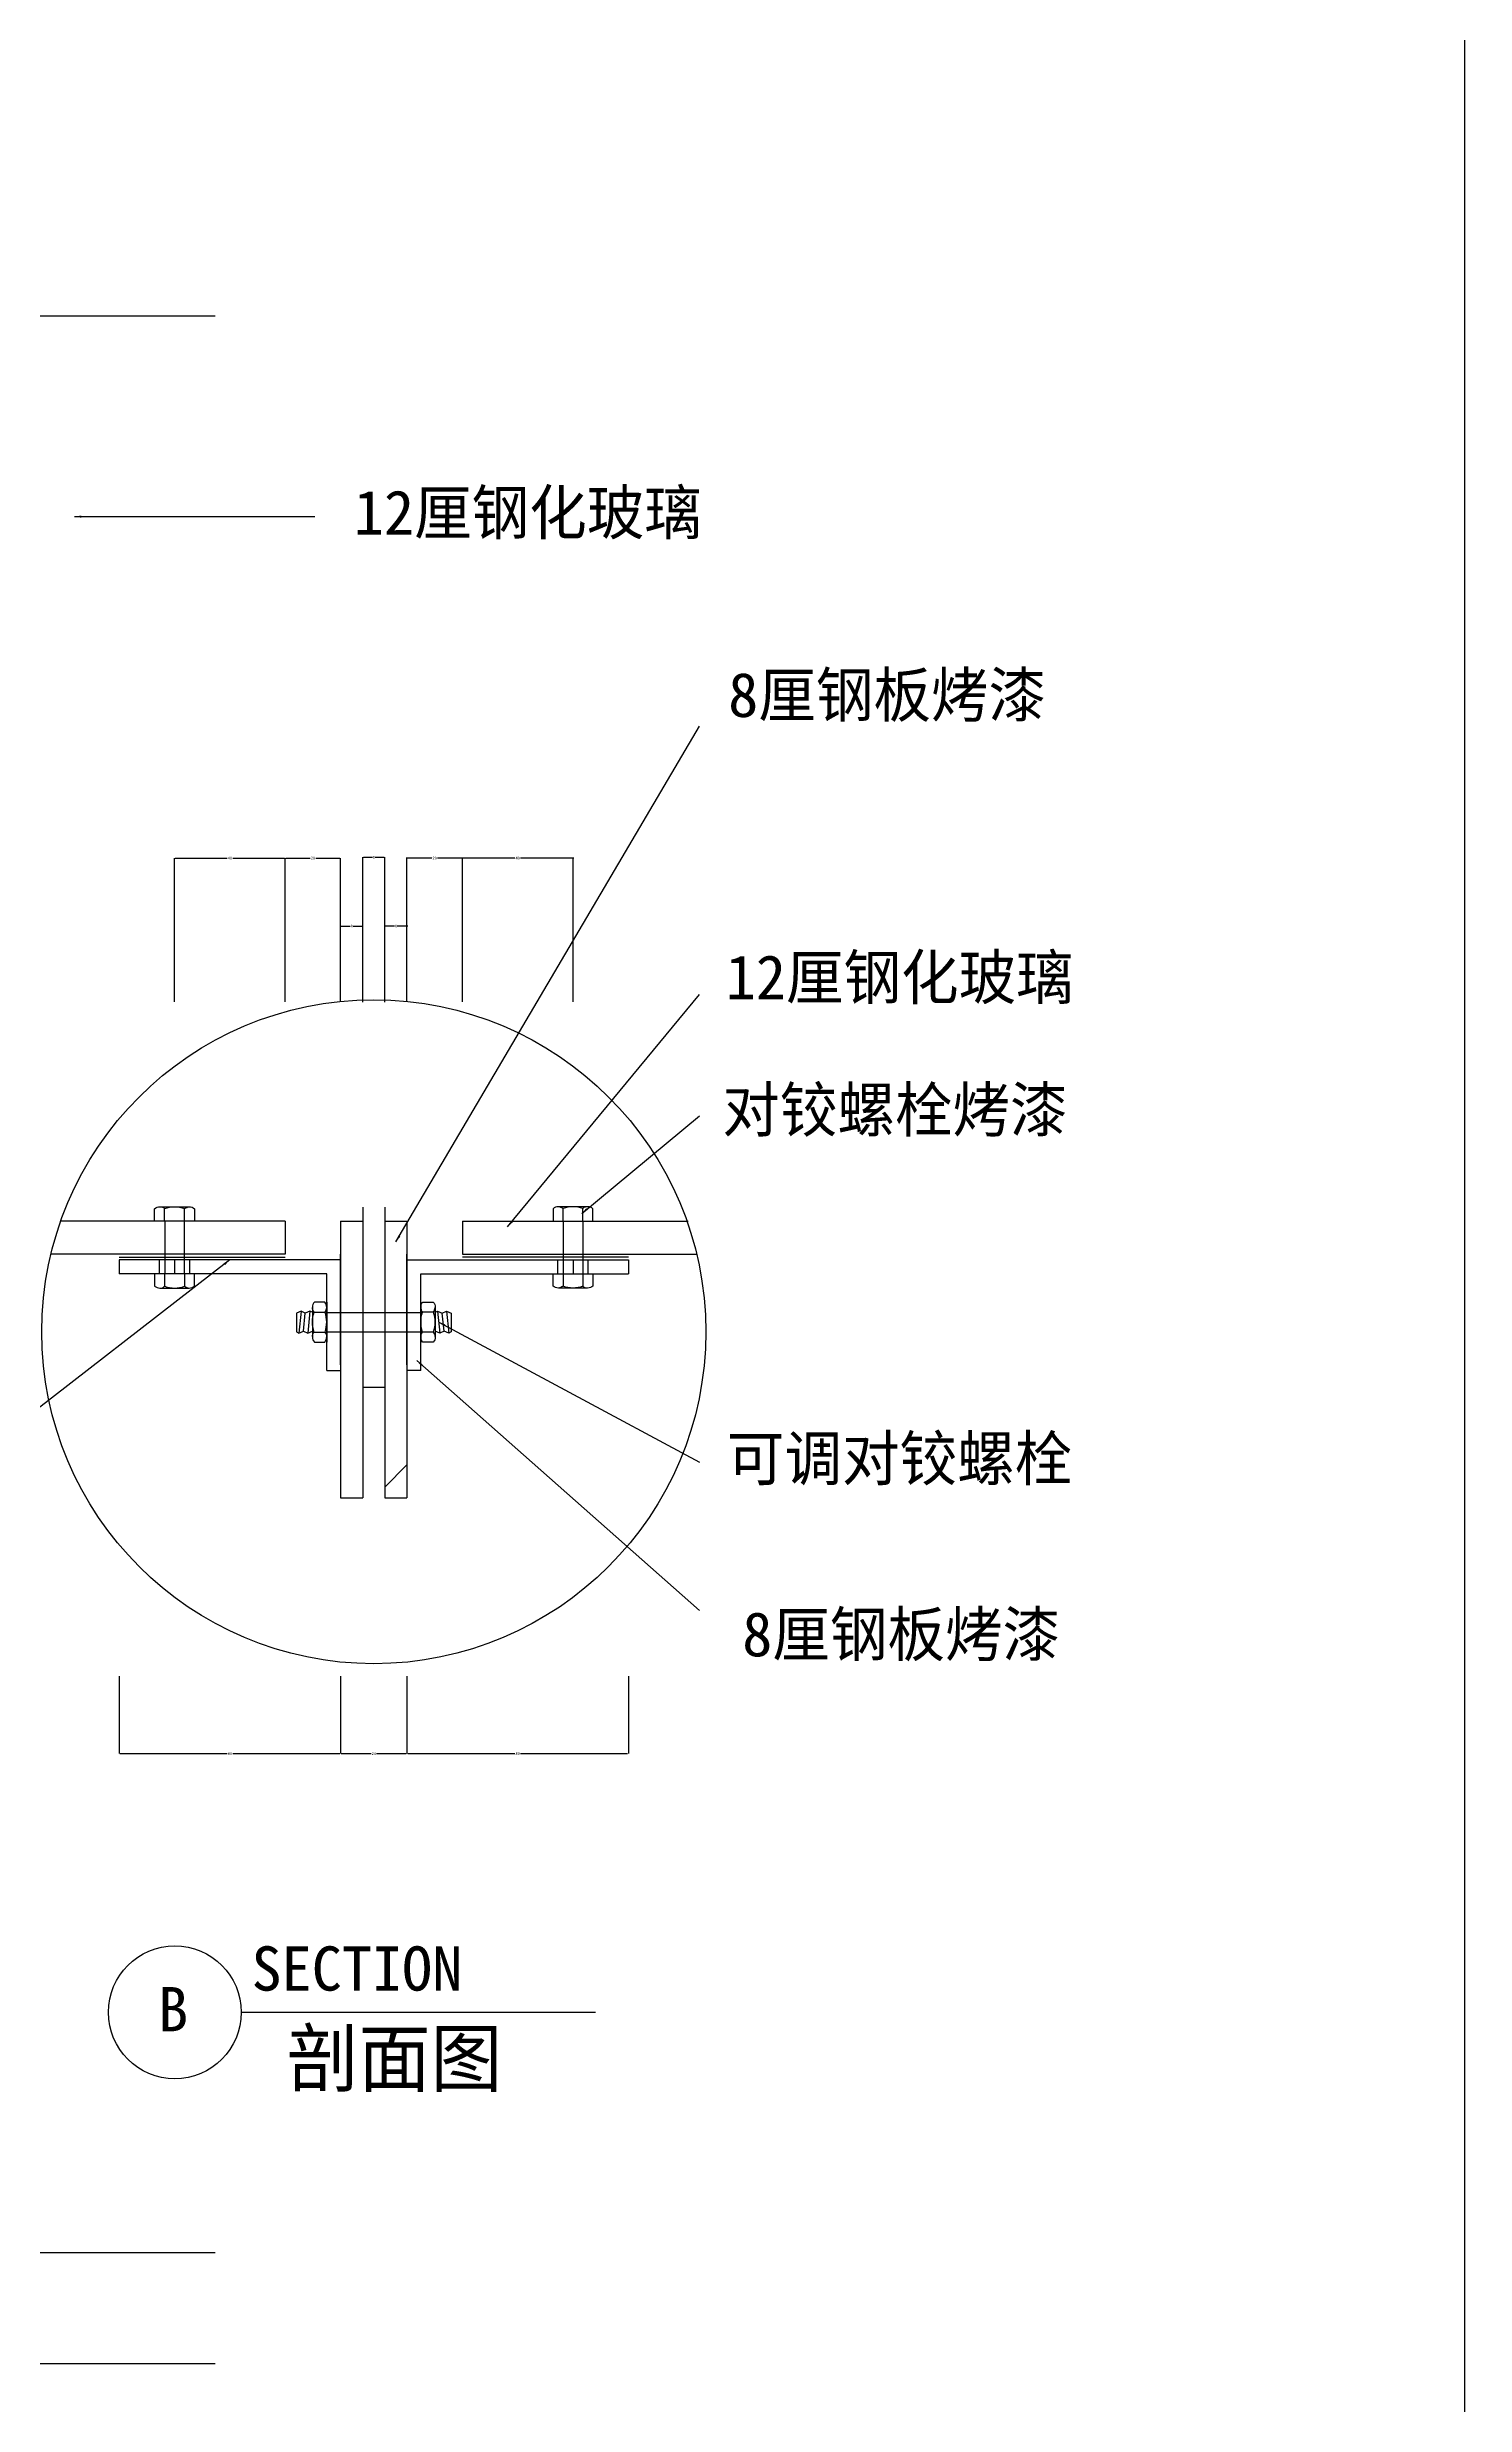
# Model space of a CAD drawing. Header units: metres. Extents: x 6299 to 8198, y -54 to 2210.
# Drawn here: x 7475 to 7987, y 597 to 1449 of the extents above; entities that cross this region are included whole.
import ezdxf

# ---------------------------------------------------------------- set-up
doc = ezdxf.new("R2010")
doc.units = ezdxf.units.M
for name, color, linetype in [('3', 3, 'Continuous'), ('4', 4, 'Continuous'), ('7', 7, 'Continuous'), ('BH', 3, 'Continuous'), ('DIM', 3, 'Continuous'), ('TEXT', 3, 'Continuous')]:
    doc.layers.add(name, color=color, linetype=linetype)
doc.dimstyles.get("Standard").update_dxf_attribs({"dimtxt": 2.5, "dimasz": 2.5, "dimexe": 1.25, "dimexo": 0.625, "dimtad": 1, "dimcen": 2.5, "dimazin": 3, "dimtfac": 1, "dimtmove": 0, "dimatfit": 3})

# ---------------------------------------------------------------- blocks, each defined once
blk = doc.blocks.new('*D62')
for p, q in [((7604.6, 860.42), (7604.6, 832.42)), ((7684.6, 860.42), (7684.6, 832.42)), ((7604.85, 832.42), (7643.6, 832.42)), ((7645.6, 832.42), (7684.35, 832.42))]:
    blk.add_line(p, q)
at = {"layer": 'Defpoints'}
for p in [(7604.6, 860.42), (7684.6, 860.42), (7604.6, 832.42)]:
    blk.add_point(p, dxfattribs=at)
at = {"layer": 'DIM', "insert": (7644.6, 832.42), "char_height": 1, "attachment_point": 5}
blk.add_mtext('80', dxfattribs=at)
blk = doc.blocks.new('*D63')
for p, q in [((7580.6, 860.42), (7580.6, 832.42)), ((7604.6, 860.42), (7604.6, 832.42)), ((7580.85, 832.42), (7591.6, 832.42)), ((7593.6, 832.42), (7604.35, 832.42))]:
    blk.add_line(p, q)
at = {"layer": 'Defpoints'}
for p in [(7580.6, 860.42), (7604.6, 860.42), (7580.6, 832.42)]:
    blk.add_point(p, dxfattribs=at)
at = {"layer": 'DIM', "insert": (7592.6, 832.42), "char_height": 1, "attachment_point": 5}
blk.add_mtext('24', dxfattribs=at)
blk = doc.blocks.new('*D64')
for p, q in [((7500.6, 860.42), (7500.6, 832.42)), ((7580.6, 860.42), (7580.6, 832.42)), ((7500.85, 832.42), (7539.6, 832.42)), ((7541.6, 832.42), (7580.35, 832.42))]:
    blk.add_line(p, q)
at = {"layer": 'Defpoints'}
for p in [(7500.6, 860.42), (7580.6, 860.42), (7500.6, 832.42)]:
    blk.add_point(p, dxfattribs=at)
at = {"layer": 'DIM', "insert": (7540.6, 832.42), "char_height": 1, "attachment_point": 5}
blk.add_mtext('80', dxfattribs=at)
blk = doc.blocks.new('*D74')
for p, q in [((7580.6, 1104.15), (7580.6, 1131.56)), ((7580.85, 1131.56), (7584.1, 1131.56)), ((7585.1, 1131.56), (7588.35, 1131.56)), ((7588.6, 1104), (7588.6, 1131.56))]:
    blk.add_line(p, q)
at = {"layer": 'Defpoints'}
for p in [(7580.6, 1131.56), (7580.6, 1104.15), (7588.6, 1104)]:
    blk.add_point(p, dxfattribs=at)
at = {"layer": 'DIM', "insert": (7584.6, 1131.56), "char_height": 1, "attachment_point": 5}
blk.add_mtext('8', dxfattribs=at)
blk = doc.blocks.new('*D75')
for p, q in [((7588.6, 1104.15), (7588.6, 1156.43)), ((7588.85, 1156.43), (7592.1, 1156.43)), ((7593.1, 1156.43), (7596.35, 1156.43)), ((7596.6, 1104), (7596.6, 1156.43))]:
    blk.add_line(p, q)
at = {"layer": 'Defpoints'}
for p in [(7588.6, 1156.43), (7588.6, 1104.15), (7596.6, 1104)]:
    blk.add_point(p, dxfattribs=at)
at = {"layer": 'DIM', "insert": (7592.6, 1156.43), "char_height": 1, "attachment_point": 5}
blk.add_mtext('8', dxfattribs=at)
blk = doc.blocks.new('*D76')
for p, q in [((7600.1, 1131.56), (7596.35, 1131.56)), ((7596.6, 1104), (7596.6, 1131.56)), ((7604.85, 1131.56), (7601.1, 1131.56)), ((7604.6, 1104.15), (7604.6, 1131.56))]:
    blk.add_line(p, q)
at = {"layer": 'Defpoints'}
for p in [(7604.6, 1131.56), (7596.6, 1104), (7604.6, 1104.15)]:
    blk.add_point(p, dxfattribs=at)
at = {"layer": 'DIM', "insert": (7600.6, 1131.56), "char_height": 1, "attachment_point": 5}
blk.add_mtext('8', dxfattribs=at)
blk = doc.blocks.new('*D77')
for p, q in [((7613.6, 1156.15), (7604.35, 1156.15)), ((7604.6, 1104.15), (7604.6, 1156.15)), ((7624.85, 1156.15), (7615.6, 1156.15)), ((7624.6, 1104.15), (7624.6, 1156.15))]:
    blk.add_line(p, q)
at = {"layer": 'Defpoints'}
for p in [(7624.6, 1156.15), (7604.6, 1104.15), (7624.6, 1104.15)]:
    blk.add_point(p, dxfattribs=at)
at = {"layer": 'DIM', "insert": (7614.6, 1156.15), "char_height": 1, "attachment_point": 5}
blk.add_mtext('20', dxfattribs=at)
blk = doc.blocks.new('*D78')
for p, q in [((7643.6, 1156.15), (7624.35, 1156.15)), ((7624.6, 1104.15), (7624.6, 1156.15)), ((7664.85, 1156.15), (7645.6, 1156.15)), ((7664.6, 1104.15), (7664.6, 1156.15))]:
    blk.add_line(p, q)
at = {"layer": 'Defpoints'}
for p in [(7664.6, 1156.15), (7624.6, 1104.15), (7664.6, 1104.15)]:
    blk.add_point(p, dxfattribs=at)
at = {"layer": 'DIM', "insert": (7644.6, 1156.15), "char_height": 1, "attachment_point": 5}
blk.add_mtext('40', dxfattribs=at)
blk = doc.blocks.new('*D79')
for p, q in [((7560.6, 1104.15), (7560.6, 1156.15)), ((7560.85, 1156.15), (7569.6, 1156.15)), ((7571.6, 1156.15), (7580.35, 1156.15)), ((7580.6, 1104.15), (7580.6, 1156.15))]:
    blk.add_line(p, q)
at = {"layer": 'Defpoints'}
for p in [(7560.6, 1156.15), (7560.6, 1104.15), (7580.6, 1104.15)]:
    blk.add_point(p, dxfattribs=at)
at = {"layer": 'DIM', "insert": (7570.6, 1156.15), "char_height": 1, "attachment_point": 5}
blk.add_mtext('20', dxfattribs=at)
blk = doc.blocks.new('*D80')
for p, q in [((7520.6, 1104.15), (7520.6, 1156.15)), ((7520.85, 1156.15), (7539.6, 1156.15)), ((7541.6, 1156.15), (7560.35, 1156.15)), ((7560.6, 1104.15), (7560.6, 1156.15))]:
    blk.add_line(p, q)
at = {"layer": 'Defpoints'}
for p in [(7520.6, 1156.15), (7520.6, 1104.15), (7560.6, 1104.15)]:
    blk.add_point(p, dxfattribs=at)
at = {"layer": 'DIM', "insert": (7540.6, 1156.15), "char_height": 1, "attachment_point": 5}
blk.add_mtext('40', dxfattribs=at)

msp = doc.modelspace()

# ---------------------------------------------------------------- hatches: boundary and pattern name
at = {"layer": 'BH'}
h = msp.add_hatch(dxfattribs=at)
h.set_pattern_fill('AR-RROOF', scale=150)
h.paths.add_polyline_path([(7534.43, 1352), (7315.51, 1352), (7315.51, 1317), (7375.51, 1317), (7375.51, 1267), (7315.51, 1267), (7315.51, 1126.03), (7450.98, 1167.01)])
h = msp.add_hatch(dxfattribs=at)
h.set_pattern_fill('PLAST', scale=50)
h.paths.add_polyline_path([(7479.46, 1024.91, 0.03), (7475.91, 1012.91), (7517.1, 1012.91), (7517.1, 1024.91)])
h.paths.add_polyline_path([(7524.1, 1024.91), (7517.1, 1024.91), (7517.1, 1012.91), (7524.1, 1012.91)])
h.paths.add_polyline_path([(7560.6, 1012.91), (7560.6, 1024.91), (7524.1, 1024.91), (7524.1, 1012.91)])
h = msp.add_hatch(dxfattribs=at)
h.set_pattern_fill('ANSI32', scale=15)
h.paths.add_polyline_path([(7588.6, 1024.91), (7580.6, 1024.91), (7580.6, 993.88, -0.02), (7580.6, 993.68), (7580.6, 991.91), (7588.6, 991.91)])
h.paths.add_polyline_path([(7588.6, 991.91), (7580.6, 991.91), (7580.6, 984.91), (7588.6, 984.91)])
h.paths.add_polyline_path([(7588.6, 984.91), (7580.6, 984.91), (7580.6, 983.46, -0.04), (7580.6, 983.15, -0.01), (7580.6, 983.02), (7580.6, 924.91), (7588.6, 924.91)])
h = msp.add_hatch(dxfattribs=at)
h.set_pattern_fill('ANSI32', scale=15)
h.paths.add_polyline_path([(7604.6, 1024.91), (7596.6, 1024.91), (7596.6, 991.91), (7604.6, 991.91), (7604.6, 993.68, -0.02), (7604.6, 993.88)])
h.paths.add_polyline_path([(7604.6, 991.91), (7596.6, 991.91), (7596.6, 984.91), (7604.6, 984.91)])
h.paths.add_polyline_path([(7604.6, 983.02, -0.01), (7604.6, 983.15, -0.04), (7604.6, 983.46), (7604.6, 984.91), (7596.6, 984.91), (7596.6, 924.91), (7604.6, 924.91)])
h = msp.add_hatch(dxfattribs=at)
h.set_pattern_fill('PLAST', scale=50)
h.paths.add_polyline_path([(7661.1, 1012.91), (7661.1, 1024.91), (7624.6, 1024.91), (7624.6, 1012.91)])
h.paths.add_polyline_path([(7661.1, 1012.91), (7668.1, 1012.91), (7668.1, 1024.91), (7661.1, 1024.91)])
h.paths.add_polyline_path([(7668.1, 1012.91), (7709.28, 1012.91, 0.03), (7705.73, 1024.91), (7668.1, 1024.91)])

# ---------------------------------------------------------------- linework, layer by layer
at = {"layer": '3'}
for p, q in [((7516.99, 1024.91), (7516.99, 1029.49)), ((7517.1, 1024.91), (7517.1, 1005.91)), ((7524.1, 1024.91), (7524.1, 1005.91)), ((7524.2, 1024.91), (7524.2, 1029.49)), ((7660.99, 1024.91), (7660.99, 1029.49)), ((7661.1, 1024.91), (7661.1, 1005.91)), ((7668.1, 1024.91), (7668.1, 1005.91)), ((7668.2, 1024.91), (7668.2, 1029.49)), ((7500.6, 1011.91), (7560.6, 1011.91)), ((7515.1, 1005.91), (7515.1, 1010.91)), ((7516.99, 1005.91), (7516.99, 1001.34)), ((7524.2, 1005.91), (7524.2, 1001.34)), ((7526.1, 1005.91), (7526.1, 1010.91)), ((7684.6, 1011.91), (7624.6, 1011.91)), ((7659.1, 1005.91), (7659.1, 1010.91)), ((7660.99, 1005.91), (7660.99, 1001.34)), ((7668.2, 1005.91), (7668.2, 1001.34)), ((7670.1, 1005.91), (7670.1, 1010.91)), ((7566.32, 992.41), (7565.52, 984.41)), ((7567.2, 985.17), (7567.85, 991.65)), ((7569.52, 992.41), (7568.72, 984.41)), ((7571.02, 992.01), (7574.97, 992.01)), ((7575.6, 991.91), (7609.6, 991.91)), ((7614.17, 992.01), (7610.22, 992.01)), ((7615.67, 992.41), (7616.47, 984.41)), ((7617.99, 985.17), (7617.35, 991.65)), ((7618.87, 992.41), (7619.67, 984.41)), ((7571.02, 984.81), (7574.97, 984.81)), ((7575.6, 984.91), (7609.6, 984.91)), ((7614.17, 984.81), (7610.22, 984.81))]:
    msp.add_line(p, q, dxfattribs=at)
for points in [[(7515.33, 1030.11, -0.22), (7516.99, 1029.49, -0.17), (7524.2, 1029.49, -0.1), (7525.86, 1030.11, -0.1)], [(7669.86, 1030.11, 0.22), (7668.2, 1029.49, 0.17), (7660.99, 1029.49, 0.1), (7659.33, 1030.11, 0.1)], [(7515.33, 1000.71, 0.22), (7516.99, 1001.34, 0.17), (7524.2, 1001.34, 0.1), (7525.86, 1000.71, 0.1)], [(7669.86, 1000.71, -0.22), (7668.2, 1001.34, -0.17), (7660.99, 1001.34, -0.1), (7659.33, 1000.71, -0.1)], [(7570.4, 983.15, -0.22), (7571.02, 984.81, -0.17), (7571.02, 992.01, -0.1), (7570.4, 993.68, -0.1)], [(7575.6, 983.15, 0.22), (7574.97, 984.81, 0.17), (7574.97, 992.01, 0.1), (7575.6, 993.68, 0.1)], [(7609.6, 983.15, -0.22), (7610.22, 984.81, -0.17), (7610.22, 992.01, -0.1), (7609.6, 993.68, -0.1)], [(7614.79, 983.15, 0.22), (7614.17, 984.81, 0.17), (7614.17, 992.01, 0.1), (7614.79, 993.68, 0.1)]]:
    msp.add_lwpolyline(points, format="xyb", dxfattribs=at)
msp.add_circle((7592.6, 984.91), 120, dxfattribs=at)
at = {"layer": '4'}
msp.add_line((7295.51, 612), (7535.29, 612), dxfattribs=at)
at = {"layer": '7'}
for p, q in [((7535.29, 1352), (7315.51, 1352)), ((7560.6, 1024.91), (7479.46, 1024.91)), ((7527.8, 1024.91), (7513.39, 1024.91)), ((7560.6, 1024.91), (7560.6, 1012.91)), ((7580.6, 1024.91), (7580.6, 924.91)), ((7580.6, 1024.91), (7588.6, 1024.91)), ((7588.6, 1029.91), (7588.6, 924.91)), ((7596.6, 1029.91), (7596.6, 924.91)), ((7596.6, 1024.91), (7604.6, 1024.91)), ((7604.6, 1024.91), (7604.6, 924.91)), ((7624.6, 1024.91), (7624.6, 1012.91)), ((7624.6, 1024.91), (7706.2, 1024.91)), ((7657.39, 1024.91), (7671.8, 1024.91)), ((7560.6, 1012.91), (7475.91, 1012.91)), ((7500.6, 1010.91), (7500.6, 1005.91)), ((7580.6, 1010.91), (7500.6, 1010.91)), ((7575.6, 1005.91), (7500.6, 1005.91)), ((7527.8, 1005.91), (7513.39, 1005.91)), ((7520.6, 1010.91), (7520.6, 1005.91)), ((7575.6, 970.91), (7575.6, 1005.91)), ((7580.6, 972.91), (7580.6, 1012.91)), ((7604.6, 972.91), (7604.6, 1012.91)), ((7604.6, 1010.91), (7684.6, 1010.91)), ((7609.6, 1005.91), (7684.6, 1005.91)), ((7609.6, 970.91), (7609.6, 1005.91)), ((7624.6, 1012.91), (7709.28, 1012.91)), ((7657.39, 1005.91), (7671.8, 1005.91)), ((7664.6, 1010.91), (7664.6, 1005.91)), ((7684.6, 1010.91), (7684.6, 1005.91)), ((7570.4, 992.41), (7570.4, 984.41)), ((7575.6, 995.62), (7575.6, 981.21)), ((7575.6, 995.62), (7575.6, 981.21)), ((7609.6, 995.62), (7609.6, 981.21)), ((7614.79, 992.41), (7614.79, 984.41)), ((7575.6, 970.91), (7580.6, 970.91)), ((7588.6, 964.91), (7596.6, 964.91)), ((7609.6, 970.91), (7604.6, 970.91)), ((7580.6, 924.91), (7588.6, 924.91)), ((7596.6, 924.91), (7604.6, 924.91)), ((7535.29, 652), (7315.51, 652))]:
    msp.add_line(p, q, dxfattribs=at)
for points in [[(7513.39, 1024.91), (7513.39, 1029.38, -0.19), (7515.33, 1030.11), (7525.86, 1030.11, -0.2), (7527.8, 1029.38), (7527.8, 1024.91)], [(7671.8, 1024.91), (7671.8, 1029.38, 0.19), (7669.86, 1030.11), (7659.33, 1030.11, 0.2), (7657.39, 1029.38), (7657.39, 1024.91)], [(7513.39, 1005.91), (7513.39, 1001.44, 0.19), (7515.33, 1000.71), (7525.86, 1000.71, 0.2), (7527.8, 1001.44), (7527.8, 1005.91)], [(7671.8, 1005.91), (7671.8, 1001.44, -0.19), (7669.86, 1000.71), (7659.33, 1000.71, -0.2), (7657.39, 1001.44), (7657.39, 1005.91)], [(7570.4, 984.41), (7570.4, 982.99, 0.23), (7571.13, 981.21), (7574.87, 981.21, 0.19), (7575.6, 983.15), (7575.6, 993.68, 0.2), (7574.87, 995.62), (7571.13, 995.62, 0.2), (7570.4, 993.83), (7570.4, 992.41)], [(7614.79, 984.41), (7614.79, 982.99, -0.23), (7614.07, 981.21), (7610.32, 981.21, -0.19), (7609.6, 983.15), (7609.6, 993.68, -0.2), (7610.32, 995.62), (7614.07, 995.62, -0.2), (7614.79, 993.83), (7614.79, 992.41)]]:
    msp.add_lwpolyline(points, format="xyb", dxfattribs=at)
for points in [[(7570.4, 991.97), (7569.52, 992.41), (7567.85, 991.65), (7566.32, 992.41), (7564.61, 991.63), (7564.61, 984.87), (7565.52, 984.41), (7567.2, 985.17), (7568.72, 984.41), (7570.4, 985.17)], [(7614.79, 991.97), (7615.67, 992.41), (7617.35, 991.65), (7618.87, 992.41), (7620.58, 991.63), (7620.58, 984.87), (7619.67, 984.41), (7617.99, 985.17), (7616.47, 984.41), (7614.79, 985.17)]]:
    msp.add_lwpolyline(points, dxfattribs=at)
at = {"layer": 'DEFPOINTS'}
msp.add_lwpolyline([(6298.92, -54.23), (7986.92, -54.23), (7986.92, 2209.77), (6298.92, 2209.77)], close=True, dxfattribs=at)
at = {"layer": 'TEXT'}
msp.add_line((7544.69, 738.9), (7672.69, 738.9), dxfattribs=at)
msp.add_circle((7520.69, 738.9), 24, dxfattribs=at)

# ---------------------------------------------------------------- texts
for s, height, p in [('12厘钢化玻璃', 16, (7585.4, 1273.08)), ('8厘钢板烤漆', 16, (7720.68, 1207.16)), ('12厘钢化玻璃', 16, (7719.78, 1105.06)), ('对铰螺栓烤漆', 16, (7718.55, 1057.19)), ('可调对铰螺栓', 16, (7720.21, 931.15)), ('8厘钢板烤漆', 16, (7725.75, 867.59)), ('SECTION', 16, (7548.4, 746.74)), ('B', 16, (7514.63, 732.03)), ('剖面图', 20, (7561.09, 712.29))]:
    msp.add_text(s, height=height, dxfattribs=at).set_placement(p)

# ---------------------------------------------------------------- dimensions: what is measured, and where the dimension line sits
at = {"layer": 'DIM'}
for base, p1, p2, picture, middle in [((7520.6, 1156.15), (7520.6, 1104.15), (7560.6, 1104.15), '*D80', (7540.6, 1156.15)), ((7560.6, 1156.15), (7560.6, 1104.15), (7580.6, 1104.15), '*D79', (7570.6, 1156.15)), ((7588.6, 1156.43), (7588.6, 1104.15), (7596.6, 1104), '*D75', (7592.6, 1156.43)), ((7624.6, 1156.15), (7624.6, 1104.15), (7604.6, 1104.15), '*D77', (7614.6, 1156.15)), ((7664.6, 1156.15), (7664.6, 1104.15), (7624.6, 1104.15), '*D78', (7644.6, 1156.15)), ((7580.6, 1131.56), (7580.6, 1104.15), (7588.6, 1104), '*D74', (7584.6, 1131.56)), ((7604.6, 1131.56), (7604.6, 1104.15), (7596.6, 1104), '*D76', (7600.6, 1131.56)), ((7500.6, 832.42), (7500.6, 860.42), (7580.6, 860.42), '*D64', (7540.6, 832.42)), ((7580.6, 832.42), (7580.6, 860.42), (7604.6, 860.42), '*D63', (7592.6, 832.42)), ((7604.6, 832.42), (7604.6, 860.42), (7684.6, 860.42), '*D62', (7644.6, 832.42))]:
    dim = msp.add_linear_dim(base=base, p1=p1, p2=p2, dimstyle='Standard', dxfattribs=at)
    dim.commit()
    dim.dimension.update_dxf_attribs({"geometry": picture, "text_midpoint": middle})

# ---------------------------------------------------------------- leaders
at = {"layer": 'TEXT'}
for points in [[(7484.43, 1279.58), (7571.27, 1279.58)], [(7600.6, 1017.41), (7710.28, 1203.77)], [(7640.94, 1022.82), (7710.28, 1106.79)], [(7667.74, 1027.68), (7710.28, 1062.98)], [(7540.6, 1010.91), (7457.22, 946.35)], [(7616.07, 988.41), (7710.28, 937.81)], [(7608.1, 974.49), (7710.28, 884.19)]]:
    msp.add_leader(points, dimstyle='Standard', dxfattribs=at)

doc.saveas('drawing.dxf')
